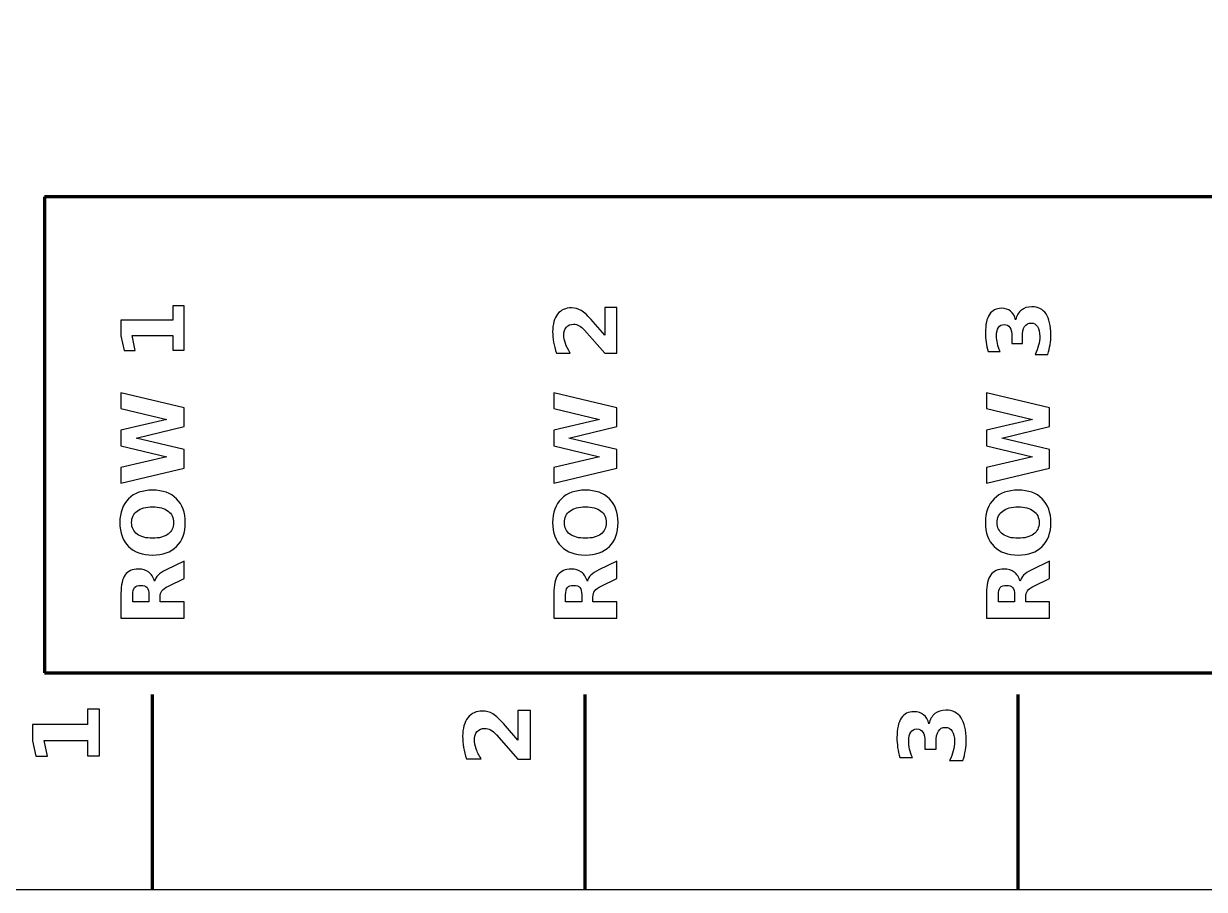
# Model space of a CAD drawing. Header units: centimetres. Extents: x -27.5 to 5.5, y -16.9 to -12.8.
# Drawn here: x -26.105 to -23.376, y -16.85 to -14.85 of the extents above; entities that cross this region are included whole.
import ezdxf

# ---------------------------------------------------------------- set-up
doc = ezdxf.new("R2010")
doc.units = ezdxf.units.CM
doc.header["$MEASUREMENT"] = 0
doc.layers.add('Layer 1', color=7, linetype='Continuous')

msp = doc.modelspace()

# ---------------------------------------------------------------- linework, layer by layer
at = {"layer": 'Layer 1', "color": 7}
msp.add_open_spline([(-27.5, -12.85), (-27.5, -12.85), (5.5, -12.85), (5.5, -12.85), (5.5, -12.85), (5.5, -12.85), (5.5, -16.85), (5.5, -16.85), (5.5, -16.85), (5.5, -16.85), (-27.5, -16.85), (-27.5, -16.85), (-27.5, -16.85), (-27.5, -16.85), (-27.5, -12.85), (-27.5, -12.85)], degree=3, knots=[0, 0, 0, 0, 0.25, 0.25, 0.25, 0.25, 0.5, 0.5, 0.5, 0.5, 0.75, 0.75, 0.75, 0.75, 1, 1, 1, 1], dxfattribs=at)
at = {"layer": 'Layer 1', "color": 250, "lineweight": 100}
msp.add_open_spline([(-26.05684, -16.35), (-26.05684, -16.35), (-26.05684, -15.25), (-26.05684, -15.25), (-26.05684, -15.25), (-26.05684, -15.25), (3.51816, -15.25), (3.51816, -15.25), (3.51816, -15.25), (3.51816, -15.25), (3.51816, -16.35), (3.51816, -16.35), (3.51816, -16.35), (3.51816, -16.35), (-26.05684, -16.35), (-26.05684, -16.35)], degree=3, knots=[0, 0, 0, 0, 0.25, 0.25, 0.25, 0.25, 0.5, 0.5, 0.5, 0.5, 0.75, 0.75, 0.75, 0.75, 1, 1, 1, 1], dxfattribs=at)
at = {"layer": 'Layer 1', "color": 250}
for points, knots in [([(-25.75991, -15.60398), (-25.75991, -15.60398), (-25.75991, -15.57078), (-25.75991, -15.57078), (-25.75991, -15.57078), (-25.75991, -15.57078), (-25.85414, -15.57078), (-25.85414, -15.57078), (-25.85414, -15.57078), (-25.85414, -15.57078), (-25.84711, -15.60484), (-25.84711, -15.60484), (-25.84711, -15.60484), (-25.84711, -15.60484), (-25.87271, -15.60484), (-25.87271, -15.60484), (-25.87271, -15.60484), (-25.87271, -15.60484), (-25.87974, -15.57098), (-25.87974, -15.57098), (-25.87974, -15.57098), (-25.87974, -15.57098), (-25.87974, -15.53524), (-25.87974, -15.53524), (-25.87974, -15.53524), (-25.87974, -15.53524), (-25.75991, -15.53524), (-25.75991, -15.53524), (-25.75991, -15.53524), (-25.75991, -15.53524), (-25.75991, -15.50204), (-25.75991, -15.50204), (-25.75991, -15.50204), (-25.75991, -15.50204), (-25.73394, -15.50204), (-25.73394, -15.50204), (-25.73394, -15.50204), (-25.73394, -15.50204), (-25.73394, -15.60398), (-25.73394, -15.60398), (-25.73394, -15.60398), (-25.73394, -15.60398), (-25.75991, -15.60398), (-25.75991, -15.60398)], [0, 0, 0, 0, 0.0909091, 0.0909091, 0.0909091, 0.0909091, 0.1818182, 0.1818182, 0.1818182, 0.1818182, 0.2727273, 0.2727273, 0.2727273, 0.2727273, 0.3636364, 0.3636364, 0.3636364, 0.3636364, 0.4545455, 0.4545455, 0.4545455, 0.4545455, 0.5454545, 0.5454545, 0.5454545, 0.5454545, 0.6363636, 0.6363636, 0.6363636, 0.6363636, 0.7272727, 0.7272727, 0.7272727, 0.7272727, 0.8181818, 0.8181818, 0.8181818, 0.8181818, 0.9090909, 0.9090909, 0.9090909, 0.9090909, 1, 1, 1, 1]), ([(-24.76157, -15.56978), (-24.76157, -15.56978), (-24.76157, -15.50561), (-24.76157, -15.50561), (-24.76157, -15.50561), (-24.76157, -15.50561), (-24.73394, -15.50561), (-24.73394, -15.50561), (-24.73394, -15.50561), (-24.73394, -15.50561), (-24.73394, -15.61158), (-24.73394, -15.61158), (-24.73394, -15.61158), (-24.73394, -15.61158), (-24.76157, -15.61158), (-24.76157, -15.61158), (-24.76157, -15.61158), (-24.76157, -15.61158), (-24.80854, -15.55834), (-24.80854, -15.55834), (-24.80854, -15.55834), (-24.81284, -15.55358), (-24.81704, -15.55008), (-24.82114, -15.54781), (-24.82114, -15.54781), (-24.82524, -15.54551), (-24.82951, -15.54438), (-24.83394, -15.54438), (-24.83394, -15.54438), (-24.84077, -15.54438), (-24.84627, -15.54668), (-24.85044, -15.55128), (-24.85044, -15.55128), (-24.85461, -15.55584), (-24.85667, -15.56194), (-24.85667, -15.56958), (-24.85667, -15.56958), (-24.85667, -15.57544), (-24.85541, -15.58184), (-24.85291, -15.58881), (-24.85291, -15.58881), (-24.85041, -15.59578), (-24.84667, -15.60324), (-24.84174, -15.61118), (-24.84174, -15.61118), (-24.84174, -15.61118), (-24.87377, -15.61118), (-24.87377, -15.61118), (-24.87377, -15.61118), (-24.87657, -15.60271), (-24.87871, -15.59434), (-24.88017, -15.58608), (-24.88017, -15.58608), (-24.88164, -15.57781), (-24.88237, -15.56971), (-24.88237, -15.56174), (-24.88237, -15.56174), (-24.88237, -15.54431), (-24.87854, -15.53074), (-24.87084, -15.52108), (-24.87084, -15.52108), (-24.86317, -15.51141), (-24.85247, -15.50658), (-24.83871, -15.50658), (-24.83871, -15.50658), (-24.83077, -15.50658), (-24.82337, -15.50864), (-24.81651, -15.51274), (-24.81651, -15.51274), (-24.80964, -15.51684), (-24.80044, -15.52548), (-24.78891, -15.53861), (-24.78891, -15.53861), (-24.78891, -15.53861), (-24.76157, -15.56978), (-24.76157, -15.56978)], [0, 0, 0, 0, 0.0526316, 0.0526316, 0.0526316, 0.0526316, 0.1052632, 0.1052632, 0.1052632, 0.1052632, 0.1578947, 0.1578947, 0.1578947, 0.1578947, 0.2105263, 0.2105263, 0.2105263, 0.2105263, 0.2631579, 0.2631579, 0.2631579, 0.2631579, 0.3157895, 0.3157895, 0.3157895, 0.3157895, 0.3684211, 0.3684211, 0.3684211, 0.3684211, 0.4210526, 0.4210526, 0.4210526, 0.4210526, 0.4736842, 0.4736842, 0.4736842, 0.4736842, 0.5263158, 0.5263158, 0.5263158, 0.5263158, 0.5789474, 0.5789474, 0.5789474, 0.5789474, 0.6315789, 0.6315789, 0.6315789, 0.6315789, 0.6842105, 0.6842105, 0.6842105, 0.6842105, 0.7368421, 0.7368421, 0.7368421, 0.7368421, 0.7894737, 0.7894737, 0.7894737, 0.7894737, 0.8421053, 0.8421053, 0.8421053, 0.8421053, 0.8947368, 0.8947368, 0.8947368, 0.8947368, 0.9473684, 0.9473684, 0.9473684, 0.9473684, 1, 1, 1, 1]), ([(-23.81257, -15.53424), (-23.81004, -15.52444), (-23.80561, -15.51694), (-23.79934, -15.51184), (-23.79934, -15.51184), (-23.79304, -15.50674), (-23.78507, -15.50418), (-23.77537, -15.50418), (-23.77537, -15.50418), (-23.76091, -15.50418), (-23.74991, -15.50971), (-23.74237, -15.52078), (-23.74237, -15.52078), (-23.73487, -15.53184), (-23.73111, -15.54798), (-23.73111, -15.56921), (-23.73111, -15.56921), (-23.73111, -15.57671), (-23.73171, -15.58421), (-23.73291, -15.59174), (-23.73291, -15.59174), (-23.73411, -15.59924), (-23.73594, -15.60668), (-23.73834, -15.61404), (-23.73834, -15.61404), (-23.73834, -15.61404), (-23.76734, -15.61404), (-23.76734, -15.61404), (-23.76734, -15.61404), (-23.76384, -15.60701), (-23.76117, -15.60004), (-23.75937, -15.59311), (-23.75937, -15.59311), (-23.75761, -15.58618), (-23.75671, -15.57934), (-23.75671, -15.57264), (-23.75671, -15.57264), (-23.75671, -15.56268), (-23.75844, -15.55504), (-23.76187, -15.54974), (-23.76187, -15.54974), (-23.76534, -15.54444), (-23.77027, -15.54178), (-23.77674, -15.54178), (-23.77674, -15.54178), (-23.78337, -15.54178), (-23.78841, -15.54451), (-23.79181, -15.54994), (-23.79181, -15.54994), (-23.79524, -15.55538), (-23.79694, -15.56341), (-23.79694, -15.57401), (-23.79694, -15.57401), (-23.79694, -15.57401), (-23.79694, -15.58904), (-23.79694, -15.58904), (-23.79694, -15.58904), (-23.79694, -15.58904), (-23.82117, -15.58904), (-23.82117, -15.58904), (-23.82117, -15.58904), (-23.82117, -15.58904), (-23.82117, -15.57324), (-23.82117, -15.57324), (-23.82117, -15.57324), (-23.82117, -15.56378), (-23.82264, -15.55678), (-23.82561, -15.55214), (-23.82561, -15.55214), (-23.82857, -15.54751), (-23.83307, -15.54521), (-23.83911, -15.54521), (-23.83911, -15.54521), (-23.84471, -15.54521), (-23.84904, -15.54744), (-23.85207, -15.55194), (-23.85207, -15.55194), (-23.85514, -15.55644), (-23.85667, -15.56278), (-23.85667, -15.57098), (-23.85667, -15.57098), (-23.85667, -15.57704), (-23.85601, -15.58314), (-23.85464, -15.58934), (-23.85464, -15.58934), (-23.85327, -15.59551), (-23.85124, -15.60164), (-23.84857, -15.60778), (-23.84857, -15.60778), (-23.84857, -15.60778), (-23.87611, -15.60778), (-23.87611, -15.60778), (-23.87611, -15.60778), (-23.87821, -15.60034), (-23.87977, -15.59301), (-23.88081, -15.58571), (-23.88081, -15.58571), (-23.88184, -15.57841), (-23.88237, -15.57128), (-23.88237, -15.56424), (-23.88237, -15.56424), (-23.88237, -15.54531), (-23.87927, -15.53111), (-23.87304, -15.52171), (-23.87304, -15.52171), (-23.86684, -15.51231), (-23.85747, -15.50761), (-23.84497, -15.50761), (-23.84497, -15.50761), (-23.83647, -15.50761), (-23.82947, -15.50984), (-23.82404, -15.51434), (-23.82404, -15.51434), (-23.81861, -15.51884), (-23.81477, -15.52548), (-23.81257, -15.53424)], [0, 0, 0, 0, 0.0344828, 0.0344828, 0.0344828, 0.0344828, 0.0689655, 0.0689655, 0.0689655, 0.0689655, 0.1034483, 0.1034483, 0.1034483, 0.1034483, 0.137931, 0.137931, 0.137931, 0.137931, 0.1724138, 0.1724138, 0.1724138, 0.1724138, 0.2068966, 0.2068966, 0.2068966, 0.2068966, 0.2413793, 0.2413793, 0.2413793, 0.2413793, 0.2758621, 0.2758621, 0.2758621, 0.2758621, 0.3103448, 0.3103448, 0.3103448, 0.3103448, 0.3448276, 0.3448276, 0.3448276, 0.3448276, 0.3793103, 0.3793103, 0.3793103, 0.3793103, 0.4137931, 0.4137931, 0.4137931, 0.4137931, 0.4482759, 0.4482759, 0.4482759, 0.4482759, 0.4827586, 0.4827586, 0.4827586, 0.4827586, 0.5172414, 0.5172414, 0.5172414, 0.5172414, 0.5517241, 0.5517241, 0.5517241, 0.5517241, 0.5862069, 0.5862069, 0.5862069, 0.5862069, 0.6206897, 0.6206897, 0.6206897, 0.6206897, 0.6551724, 0.6551724, 0.6551724, 0.6551724, 0.6896552, 0.6896552, 0.6896552, 0.6896552, 0.7241379, 0.7241379, 0.7241379, 0.7241379, 0.7586207, 0.7586207, 0.7586207, 0.7586207, 0.7931034, 0.7931034, 0.7931034, 0.7931034, 0.8275862, 0.8275862, 0.8275862, 0.8275862, 0.862069, 0.862069, 0.862069, 0.862069, 0.8965517, 0.8965517, 0.8965517, 0.8965517, 0.9310345, 0.9310345, 0.9310345, 0.9310345, 0.9655172, 0.9655172, 0.9655172, 0.9655172, 1, 1, 1, 1]), ([(-25.87974, -15.91167), (-25.87974, -15.91167), (-25.87974, -15.87564), (-25.87974, -15.87564), (-25.87974, -15.87564), (-25.87974, -15.87564), (-25.77377, -15.85044), (-25.77377, -15.85044), (-25.77377, -15.85044), (-25.77377, -15.85044), (-25.87974, -15.82544), (-25.87974, -15.82544), (-25.87974, -15.82544), (-25.87974, -15.82544), (-25.87974, -15.78921), (-25.87974, -15.78921), (-25.87974, -15.78921), (-25.87974, -15.78921), (-25.77377, -15.76421), (-25.77377, -15.76421), (-25.77377, -15.76421), (-25.77377, -15.76421), (-25.87974, -15.73901), (-25.87974, -15.73901), (-25.87974, -15.73901), (-25.87974, -15.73901), (-25.87974, -15.70327), (-25.87974, -15.70327), (-25.87974, -15.70327), (-25.87974, -15.70327), (-25.73394, -15.73764), (-25.73394, -15.73764), (-25.73394, -15.73764), (-25.73394, -15.73764), (-25.73394, -15.78101), (-25.73394, -15.78101), (-25.73394, -15.78101), (-25.73394, -15.78101), (-25.84477, -15.80747), (-25.84477, -15.80747), (-25.84477, -15.80747), (-25.84477, -15.80747), (-25.73394, -15.83364), (-25.73394, -15.83364), (-25.73394, -15.83364), (-25.73394, -15.83364), (-25.73394, -15.87701), (-25.73394, -15.87701), (-25.73394, -15.87701), (-25.73394, -15.87701), (-25.87974, -15.91167), (-25.87974, -15.91167)], [0, 0, 0, 0, 0.0769231, 0.0769231, 0.0769231, 0.0769231, 0.1538462, 0.1538462, 0.1538462, 0.1538462, 0.2307692, 0.2307692, 0.2307692, 0.2307692, 0.3076923, 0.3076923, 0.3076923, 0.3076923, 0.3846154, 0.3846154, 0.3846154, 0.3846154, 0.4615385, 0.4615385, 0.4615385, 0.4615385, 0.5384615, 0.5384615, 0.5384615, 0.5384615, 0.6153846, 0.6153846, 0.6153846, 0.6153846, 0.6923077, 0.6923077, 0.6923077, 0.6923077, 0.7692308, 0.7692308, 0.7692308, 0.7692308, 0.8461538, 0.8461538, 0.8461538, 0.8461538, 0.9230769, 0.9230769, 0.9230769, 0.9230769, 1, 1, 1, 1]), ([(-24.87974, -15.91167), (-24.87974, -15.91167), (-24.87974, -15.87564), (-24.87974, -15.87564), (-24.87974, -15.87564), (-24.87974, -15.87564), (-24.77377, -15.85044), (-24.77377, -15.85044), (-24.77377, -15.85044), (-24.77377, -15.85044), (-24.87974, -15.82544), (-24.87974, -15.82544), (-24.87974, -15.82544), (-24.87974, -15.82544), (-24.87974, -15.78921), (-24.87974, -15.78921), (-24.87974, -15.78921), (-24.87974, -15.78921), (-24.77377, -15.76421), (-24.77377, -15.76421), (-24.77377, -15.76421), (-24.77377, -15.76421), (-24.87974, -15.73901), (-24.87974, -15.73901), (-24.87974, -15.73901), (-24.87974, -15.73901), (-24.87974, -15.70327), (-24.87974, -15.70327), (-24.87974, -15.70327), (-24.87974, -15.70327), (-24.73394, -15.73764), (-24.73394, -15.73764), (-24.73394, -15.73764), (-24.73394, -15.73764), (-24.73394, -15.78101), (-24.73394, -15.78101), (-24.73394, -15.78101), (-24.73394, -15.78101), (-24.84477, -15.80747), (-24.84477, -15.80747), (-24.84477, -15.80747), (-24.84477, -15.80747), (-24.73394, -15.83364), (-24.73394, -15.83364), (-24.73394, -15.83364), (-24.73394, -15.83364), (-24.73394, -15.87701), (-24.73394, -15.87701), (-24.73394, -15.87701), (-24.73394, -15.87701), (-24.87974, -15.91167), (-24.87974, -15.91167)], [0, 0, 0, 0, 0.0769231, 0.0769231, 0.0769231, 0.0769231, 0.1538462, 0.1538462, 0.1538462, 0.1538462, 0.2307692, 0.2307692, 0.2307692, 0.2307692, 0.3076923, 0.3076923, 0.3076923, 0.3076923, 0.3846154, 0.3846154, 0.3846154, 0.3846154, 0.4615385, 0.4615385, 0.4615385, 0.4615385, 0.5384615, 0.5384615, 0.5384615, 0.5384615, 0.6153846, 0.6153846, 0.6153846, 0.6153846, 0.6923077, 0.6923077, 0.6923077, 0.6923077, 0.7692308, 0.7692308, 0.7692308, 0.7692308, 0.8461538, 0.8461538, 0.8461538, 0.8461538, 0.9230769, 0.9230769, 0.9230769, 0.9230769, 1, 1, 1, 1]), ([(-23.87974, -15.91167), (-23.87974, -15.91167), (-23.87974, -15.87564), (-23.87974, -15.87564), (-23.87974, -15.87564), (-23.87974, -15.87564), (-23.77377, -15.85044), (-23.77377, -15.85044), (-23.77377, -15.85044), (-23.77377, -15.85044), (-23.87974, -15.82544), (-23.87974, -15.82544), (-23.87974, -15.82544), (-23.87974, -15.82544), (-23.87974, -15.78921), (-23.87974, -15.78921), (-23.87974, -15.78921), (-23.87974, -15.78921), (-23.77377, -15.76421), (-23.77377, -15.76421), (-23.77377, -15.76421), (-23.77377, -15.76421), (-23.87974, -15.73901), (-23.87974, -15.73901), (-23.87974, -15.73901), (-23.87974, -15.73901), (-23.87974, -15.70327), (-23.87974, -15.70327), (-23.87974, -15.70327), (-23.87974, -15.70327), (-23.73394, -15.73764), (-23.73394, -15.73764), (-23.73394, -15.73764), (-23.73394, -15.73764), (-23.73394, -15.78101), (-23.73394, -15.78101), (-23.73394, -15.78101), (-23.73394, -15.78101), (-23.84477, -15.80747), (-23.84477, -15.80747), (-23.84477, -15.80747), (-23.84477, -15.80747), (-23.73394, -15.83364), (-23.73394, -15.83364), (-23.73394, -15.83364), (-23.73394, -15.83364), (-23.73394, -15.87701), (-23.73394, -15.87701), (-23.73394, -15.87701), (-23.73394, -15.87701), (-23.87974, -15.91167), (-23.87974, -15.91167)], [0, 0, 0, 0, 0.0769231, 0.0769231, 0.0769231, 0.0769231, 0.1538462, 0.1538462, 0.1538462, 0.1538462, 0.2307692, 0.2307692, 0.2307692, 0.2307692, 0.3076923, 0.3076923, 0.3076923, 0.3076923, 0.3846154, 0.3846154, 0.3846154, 0.3846154, 0.4615385, 0.4615385, 0.4615385, 0.4615385, 0.5384615, 0.5384615, 0.5384615, 0.5384615, 0.6153846, 0.6153846, 0.6153846, 0.6153846, 0.6923077, 0.6923077, 0.6923077, 0.6923077, 0.7692308, 0.7692308, 0.7692308, 0.7692308, 0.8461538, 0.8461538, 0.8461538, 0.8461538, 0.9230769, 0.9230769, 0.9230769, 0.9230769, 1, 1, 1, 1]), ([(-25.88237, -16.0027), (-25.88237, -15.97927), (-25.87567, -15.9609), (-25.86224, -15.94764), (-25.86224, -15.94764), (-25.84884, -15.93434), (-25.83031, -15.9277), (-25.80671, -15.9277), (-25.80671, -15.9277), (-25.78314, -15.9277), (-25.76464, -15.93434), (-25.75124, -15.94764), (-25.75124, -15.94764), (-25.73781, -15.9609), (-25.73111, -15.97927), (-25.73111, -16.0027), (-25.73111, -16.0027), (-25.73111, -16.02607), (-25.73781, -16.0444), (-25.75124, -16.05774), (-25.75124, -16.05774), (-25.76464, -16.07104), (-25.78314, -16.0777), (-25.80671, -16.0777), (-25.80671, -16.0777), (-25.83031, -16.0777), (-25.84884, -16.07104), (-25.86224, -16.05774), (-25.86224, -16.05774), (-25.87567, -16.0444), (-25.88237, -16.02607), (-25.88237, -16.0027)], [0, 0, 0, 0, 0.125, 0.125, 0.125, 0.125, 0.25, 0.25, 0.25, 0.25, 0.375, 0.375, 0.375, 0.375, 0.5, 0.5, 0.5, 0.5, 0.625, 0.625, 0.625, 0.625, 0.75, 0.75, 0.75, 0.75, 0.875, 0.875, 0.875, 0.875, 1, 1, 1, 1]), ([(-24.88237, -16.0027), (-24.88237, -15.97927), (-24.87567, -15.9609), (-24.86224, -15.94764), (-24.86224, -15.94764), (-24.84884, -15.93434), (-24.83031, -15.9277), (-24.80671, -15.9277), (-24.80671, -15.9277), (-24.78314, -15.9277), (-24.76464, -15.93434), (-24.75124, -15.94764), (-24.75124, -15.94764), (-24.73781, -15.9609), (-24.73111, -15.97927), (-24.73111, -16.0027), (-24.73111, -16.0027), (-24.73111, -16.02607), (-24.73781, -16.0444), (-24.75124, -16.05774), (-24.75124, -16.05774), (-24.76464, -16.07104), (-24.78314, -16.0777), (-24.80671, -16.0777), (-24.80671, -16.0777), (-24.83031, -16.0777), (-24.84884, -16.07104), (-24.86224, -16.05774), (-24.86224, -16.05774), (-24.87567, -16.0444), (-24.88237, -16.02607), (-24.88237, -16.0027)], [0, 0, 0, 0, 0.125, 0.125, 0.125, 0.125, 0.25, 0.25, 0.25, 0.25, 0.375, 0.375, 0.375, 0.375, 0.5, 0.5, 0.5, 0.5, 0.625, 0.625, 0.625, 0.625, 0.75, 0.75, 0.75, 0.75, 0.875, 0.875, 0.875, 0.875, 1, 1, 1, 1]), ([(-23.88237, -16.0027), (-23.88237, -15.97927), (-23.87567, -15.9609), (-23.86224, -15.94764), (-23.86224, -15.94764), (-23.84884, -15.93434), (-23.83031, -15.9277), (-23.80671, -15.9277), (-23.80671, -15.9277), (-23.78314, -15.9277), (-23.76464, -15.93434), (-23.75124, -15.94764), (-23.75124, -15.94764), (-23.73781, -15.9609), (-23.73111, -15.97927), (-23.73111, -16.0027), (-23.73111, -16.0027), (-23.73111, -16.02607), (-23.73781, -16.0444), (-23.75124, -16.05774), (-23.75124, -16.05774), (-23.76464, -16.07104), (-23.78314, -16.0777), (-23.80671, -16.0777), (-23.80671, -16.0777), (-23.83031, -16.0777), (-23.84884, -16.07104), (-23.86224, -16.05774), (-23.86224, -16.05774), (-23.87567, -16.0444), (-23.88237, -16.02607), (-23.88237, -16.0027)], [0, 0, 0, 0, 0.125, 0.125, 0.125, 0.125, 0.25, 0.25, 0.25, 0.25, 0.375, 0.375, 0.375, 0.375, 0.5, 0.5, 0.5, 0.5, 0.625, 0.625, 0.625, 0.625, 0.75, 0.75, 0.75, 0.75, 0.875, 0.875, 0.875, 0.875, 1, 1, 1, 1]), ([(-25.85514, -16.0027), (-25.85514, -16.01417), (-25.85091, -16.02304), (-25.84244, -16.02937), (-25.84244, -16.02937), (-25.83397, -16.03567), (-25.82207, -16.03884), (-25.80671, -16.03884), (-25.80671, -16.03884), (-25.79137, -16.03884), (-25.77951, -16.03567), (-25.77104, -16.02937), (-25.77104, -16.02937), (-25.76257, -16.02304), (-25.75834, -16.01417), (-25.75834, -16.0027), (-25.75834, -16.0027), (-25.75834, -15.99117), (-25.76257, -15.98227), (-25.77104, -15.97594), (-25.77104, -15.97594), (-25.77951, -15.96964), (-25.79137, -15.96647), (-25.80671, -15.96647), (-25.80671, -15.96647), (-25.82207, -15.96647), (-25.83397, -15.96964), (-25.84244, -15.97594), (-25.84244, -15.97594), (-25.85091, -15.98227), (-25.85514, -15.99117), (-25.85514, -16.0027)], [0, 0, 0, 0, 0.125, 0.125, 0.125, 0.125, 0.25, 0.25, 0.25, 0.25, 0.375, 0.375, 0.375, 0.375, 0.5, 0.5, 0.5, 0.5, 0.625, 0.625, 0.625, 0.625, 0.75, 0.75, 0.75, 0.75, 0.875, 0.875, 0.875, 0.875, 1, 1, 1, 1]), ([(-24.85514, -16.0027), (-24.85514, -16.01417), (-24.85091, -16.02304), (-24.84244, -16.02937), (-24.84244, -16.02937), (-24.83397, -16.03567), (-24.82207, -16.03884), (-24.80671, -16.03884), (-24.80671, -16.03884), (-24.79137, -16.03884), (-24.77951, -16.03567), (-24.77104, -16.02937), (-24.77104, -16.02937), (-24.76257, -16.02304), (-24.75834, -16.01417), (-24.75834, -16.0027), (-24.75834, -16.0027), (-24.75834, -15.99117), (-24.76257, -15.98227), (-24.77104, -15.97594), (-24.77104, -15.97594), (-24.77951, -15.96964), (-24.79137, -15.96647), (-24.80671, -15.96647), (-24.80671, -15.96647), (-24.82207, -15.96647), (-24.83397, -15.96964), (-24.84244, -15.97594), (-24.84244, -15.97594), (-24.85091, -15.98227), (-24.85514, -15.99117), (-24.85514, -16.0027)], [0, 0, 0, 0, 0.125, 0.125, 0.125, 0.125, 0.25, 0.25, 0.25, 0.25, 0.375, 0.375, 0.375, 0.375, 0.5, 0.5, 0.5, 0.5, 0.625, 0.625, 0.625, 0.625, 0.75, 0.75, 0.75, 0.75, 0.875, 0.875, 0.875, 0.875, 1, 1, 1, 1]), ([(-23.85514, -16.0027), (-23.85514, -16.01417), (-23.85091, -16.02304), (-23.84244, -16.02937), (-23.84244, -16.02937), (-23.83397, -16.03567), (-23.82207, -16.03884), (-23.80671, -16.03884), (-23.80671, -16.03884), (-23.79137, -16.03884), (-23.77951, -16.03567), (-23.77104, -16.02937), (-23.77104, -16.02937), (-23.76257, -16.02304), (-23.75834, -16.01417), (-23.75834, -16.0027), (-23.75834, -16.0027), (-23.75834, -15.99117), (-23.76257, -15.98227), (-23.77104, -15.97594), (-23.77104, -15.97594), (-23.77951, -15.96964), (-23.79137, -15.96647), (-23.80671, -15.96647), (-23.80671, -15.96647), (-23.82207, -15.96647), (-23.83397, -15.96964), (-23.84244, -15.97594), (-23.84244, -15.97594), (-23.85091, -15.98227), (-23.85514, -15.99117), (-23.85514, -16.0027)], [0, 0, 0, 0, 0.125, 0.125, 0.125, 0.125, 0.25, 0.25, 0.25, 0.25, 0.375, 0.375, 0.375, 0.375, 0.5, 0.5, 0.5, 0.5, 0.625, 0.625, 0.625, 0.625, 0.75, 0.75, 0.75, 0.75, 0.875, 0.875, 0.875, 0.875, 1, 1, 1, 1]), ([(-25.78911, -16.1857), (-25.78911, -16.1857), (-25.73394, -16.1857), (-25.73394, -16.1857), (-25.73394, -16.1857), (-25.73394, -16.1857), (-25.73394, -16.2233), (-25.73394, -16.2233), (-25.73394, -16.2233), (-25.73394, -16.2233), (-25.87974, -16.2233), (-25.87974, -16.2233), (-25.87974, -16.2233), (-25.87974, -16.2233), (-25.87974, -16.16587), (-25.87974, -16.16587), (-25.87974, -16.16587), (-25.87974, -16.14667), (-25.87651, -16.13257), (-25.87007, -16.12364), (-25.87007, -16.12364), (-25.86364, -16.11467), (-25.85344, -16.1102), (-25.83951, -16.1102), (-25.83951, -16.1102), (-25.82987, -16.1102), (-25.82194, -16.11254), (-25.81577, -16.11717), (-25.81577, -16.11717), (-25.80957, -16.12184), (-25.80501, -16.12887), (-25.80207, -16.13824), (-25.80207, -16.13824), (-25.80091, -16.1331), (-25.79827, -16.12847), (-25.79414, -16.1244), (-25.79414, -16.1244), (-25.79001, -16.12034), (-25.78374, -16.11624), (-25.77534, -16.11207), (-25.77534, -16.11207), (-25.77534, -16.11207), (-25.73394, -16.09164), (-25.73394, -16.09164), (-25.73394, -16.09164), (-25.73394, -16.09164), (-25.73394, -16.1317), (-25.73394, -16.1317), (-25.73394, -16.1317), (-25.73394, -16.1317), (-25.77017, -16.14947), (-25.77017, -16.14947), (-25.77017, -16.14947), (-25.77744, -16.15304), (-25.78244, -16.15667), (-25.78511, -16.16037), (-25.78511, -16.16037), (-25.78777, -16.16404), (-25.78911, -16.16894), (-25.78911, -16.17507), (-25.78911, -16.17507), (-25.78911, -16.17507), (-25.78911, -16.1857), (-25.78911, -16.1857)], [0, 0, 0, 0, 0.0625, 0.0625, 0.0625, 0.0625, 0.125, 0.125, 0.125, 0.125, 0.1875, 0.1875, 0.1875, 0.1875, 0.25, 0.25, 0.25, 0.25, 0.3125, 0.3125, 0.3125, 0.3125, 0.375, 0.375, 0.375, 0.375, 0.4375, 0.4375, 0.4375, 0.4375, 0.5, 0.5, 0.5, 0.5, 0.5625, 0.5625, 0.5625, 0.5625, 0.625, 0.625, 0.625, 0.625, 0.6875, 0.6875, 0.6875, 0.6875, 0.75, 0.75, 0.75, 0.75, 0.8125, 0.8125, 0.8125, 0.8125, 0.875, 0.875, 0.875, 0.875, 0.9375, 0.9375, 0.9375, 0.9375, 1, 1, 1, 1]), ([(-24.78911, -16.1857), (-24.78911, -16.1857), (-24.73394, -16.1857), (-24.73394, -16.1857), (-24.73394, -16.1857), (-24.73394, -16.1857), (-24.73394, -16.2233), (-24.73394, -16.2233), (-24.73394, -16.2233), (-24.73394, -16.2233), (-24.87974, -16.2233), (-24.87974, -16.2233), (-24.87974, -16.2233), (-24.87974, -16.2233), (-24.87974, -16.16587), (-24.87974, -16.16587), (-24.87974, -16.16587), (-24.87974, -16.14667), (-24.87651, -16.13257), (-24.87007, -16.12364), (-24.87007, -16.12364), (-24.86364, -16.11467), (-24.85344, -16.1102), (-24.83951, -16.1102), (-24.83951, -16.1102), (-24.82987, -16.1102), (-24.82194, -16.11254), (-24.81577, -16.11717), (-24.81577, -16.11717), (-24.80957, -16.12184), (-24.80501, -16.12887), (-24.80207, -16.13824), (-24.80207, -16.13824), (-24.80091, -16.1331), (-24.79827, -16.12847), (-24.79414, -16.1244), (-24.79414, -16.1244), (-24.79001, -16.12034), (-24.78374, -16.11624), (-24.77534, -16.11207), (-24.77534, -16.11207), (-24.77534, -16.11207), (-24.73394, -16.09164), (-24.73394, -16.09164), (-24.73394, -16.09164), (-24.73394, -16.09164), (-24.73394, -16.1317), (-24.73394, -16.1317), (-24.73394, -16.1317), (-24.73394, -16.1317), (-24.77017, -16.14947), (-24.77017, -16.14947), (-24.77017, -16.14947), (-24.77744, -16.15304), (-24.78244, -16.15667), (-24.78511, -16.16037), (-24.78511, -16.16037), (-24.78777, -16.16404), (-24.78911, -16.16894), (-24.78911, -16.17507), (-24.78911, -16.17507), (-24.78911, -16.17507), (-24.78911, -16.1857), (-24.78911, -16.1857)], [0, 0, 0, 0, 0.0625, 0.0625, 0.0625, 0.0625, 0.125, 0.125, 0.125, 0.125, 0.1875, 0.1875, 0.1875, 0.1875, 0.25, 0.25, 0.25, 0.25, 0.3125, 0.3125, 0.3125, 0.3125, 0.375, 0.375, 0.375, 0.375, 0.4375, 0.4375, 0.4375, 0.4375, 0.5, 0.5, 0.5, 0.5, 0.5625, 0.5625, 0.5625, 0.5625, 0.625, 0.625, 0.625, 0.625, 0.6875, 0.6875, 0.6875, 0.6875, 0.75, 0.75, 0.75, 0.75, 0.8125, 0.8125, 0.8125, 0.8125, 0.875, 0.875, 0.875, 0.875, 0.9375, 0.9375, 0.9375, 0.9375, 1, 1, 1, 1]), ([(-23.78911, -16.1857), (-23.78911, -16.1857), (-23.73394, -16.1857), (-23.73394, -16.1857), (-23.73394, -16.1857), (-23.73394, -16.1857), (-23.73394, -16.2233), (-23.73394, -16.2233), (-23.73394, -16.2233), (-23.73394, -16.2233), (-23.87974, -16.2233), (-23.87974, -16.2233), (-23.87974, -16.2233), (-23.87974, -16.2233), (-23.87974, -16.16587), (-23.87974, -16.16587), (-23.87974, -16.16587), (-23.87974, -16.14667), (-23.87651, -16.13257), (-23.87007, -16.12364), (-23.87007, -16.12364), (-23.86364, -16.11467), (-23.85344, -16.1102), (-23.83951, -16.1102), (-23.83951, -16.1102), (-23.82987, -16.1102), (-23.82194, -16.11254), (-23.81577, -16.11717), (-23.81577, -16.11717), (-23.80957, -16.12184), (-23.80501, -16.12887), (-23.80207, -16.13824), (-23.80207, -16.13824), (-23.80091, -16.1331), (-23.79827, -16.12847), (-23.79414, -16.1244), (-23.79414, -16.1244), (-23.79001, -16.12034), (-23.78374, -16.11624), (-23.77534, -16.11207), (-23.77534, -16.11207), (-23.77534, -16.11207), (-23.73394, -16.09164), (-23.73394, -16.09164), (-23.73394, -16.09164), (-23.73394, -16.09164), (-23.73394, -16.1317), (-23.73394, -16.1317), (-23.73394, -16.1317), (-23.73394, -16.1317), (-23.77017, -16.14947), (-23.77017, -16.14947), (-23.77017, -16.14947), (-23.77744, -16.15304), (-23.78244, -16.15667), (-23.78511, -16.16037), (-23.78511, -16.16037), (-23.78777, -16.16404), (-23.78911, -16.16894), (-23.78911, -16.17507), (-23.78911, -16.17507), (-23.78911, -16.17507), (-23.78911, -16.1857), (-23.78911, -16.1857)], [0, 0, 0, 0, 0.0625, 0.0625, 0.0625, 0.0625, 0.125, 0.125, 0.125, 0.125, 0.1875, 0.1875, 0.1875, 0.1875, 0.25, 0.25, 0.25, 0.25, 0.3125, 0.3125, 0.3125, 0.3125, 0.375, 0.375, 0.375, 0.375, 0.4375, 0.4375, 0.4375, 0.4375, 0.5, 0.5, 0.5, 0.5, 0.5625, 0.5625, 0.5625, 0.5625, 0.625, 0.625, 0.625, 0.625, 0.6875, 0.6875, 0.6875, 0.6875, 0.75, 0.75, 0.75, 0.75, 0.8125, 0.8125, 0.8125, 0.8125, 0.875, 0.875, 0.875, 0.875, 0.9375, 0.9375, 0.9375, 0.9375, 1, 1, 1, 1]), ([(-25.81507, -16.16987), (-25.81507, -16.162), (-25.81654, -16.15634), (-25.81947, -16.15294), (-25.81947, -16.15294), (-25.82241, -16.1495), (-25.82724, -16.1478), (-25.83394, -16.1478), (-25.83394, -16.1478), (-25.84057, -16.1478), (-25.84534, -16.1495), (-25.84821, -16.15294), (-25.84821, -16.15294), (-25.85107, -16.15634), (-25.85251, -16.162), (-25.85251, -16.16987), (-25.85251, -16.16987), (-25.85251, -16.16987), (-25.85251, -16.1857), (-25.85251, -16.1857), (-25.85251, -16.1857), (-25.85251, -16.1857), (-25.81507, -16.1857), (-25.81507, -16.1857), (-25.81507, -16.1857), (-25.81507, -16.1857), (-25.81507, -16.16987), (-25.81507, -16.16987)], [0, 0, 0, 0, 0.1428571, 0.1428571, 0.1428571, 0.1428571, 0.2857143, 0.2857143, 0.2857143, 0.2857143, 0.4285714, 0.4285714, 0.4285714, 0.4285714, 0.5714286, 0.5714286, 0.5714286, 0.5714286, 0.7142857, 0.7142857, 0.7142857, 0.7142857, 0.8571429, 0.8571429, 0.8571429, 0.8571429, 1, 1, 1, 1]), ([(-24.81507, -16.16987), (-24.81507, -16.162), (-24.81654, -16.15634), (-24.81947, -16.15294), (-24.81947, -16.15294), (-24.82241, -16.1495), (-24.82724, -16.1478), (-24.83394, -16.1478), (-24.83394, -16.1478), (-24.84057, -16.1478), (-24.84534, -16.1495), (-24.84821, -16.15294), (-24.84821, -16.15294), (-24.85107, -16.15634), (-24.85251, -16.162), (-24.85251, -16.16987), (-24.85251, -16.16987), (-24.85251, -16.16987), (-24.85251, -16.1857), (-24.85251, -16.1857), (-24.85251, -16.1857), (-24.85251, -16.1857), (-24.81507, -16.1857), (-24.81507, -16.1857), (-24.81507, -16.1857), (-24.81507, -16.1857), (-24.81507, -16.16987), (-24.81507, -16.16987)], [0, 0, 0, 0, 0.1428571, 0.1428571, 0.1428571, 0.1428571, 0.2857143, 0.2857143, 0.2857143, 0.2857143, 0.4285714, 0.4285714, 0.4285714, 0.4285714, 0.5714286, 0.5714286, 0.5714286, 0.5714286, 0.7142857, 0.7142857, 0.7142857, 0.7142857, 0.8571429, 0.8571429, 0.8571429, 0.8571429, 1, 1, 1, 1]), ([(-23.81507, -16.16987), (-23.81507, -16.162), (-23.81654, -16.15634), (-23.81947, -16.15294), (-23.81947, -16.15294), (-23.82241, -16.1495), (-23.82724, -16.1478), (-23.83394, -16.1478), (-23.83394, -16.1478), (-23.84057, -16.1478), (-23.84534, -16.1495), (-23.84821, -16.15294), (-23.84821, -16.15294), (-23.85107, -16.15634), (-23.85251, -16.162), (-23.85251, -16.16987), (-23.85251, -16.16987), (-23.85251, -16.16987), (-23.85251, -16.1857), (-23.85251, -16.1857), (-23.85251, -16.1857), (-23.85251, -16.1857), (-23.81507, -16.1857), (-23.81507, -16.1857), (-23.81507, -16.1857), (-23.81507, -16.1857), (-23.81507, -16.16987), (-23.81507, -16.16987)], [0, 0, 0, 0, 0.1428571, 0.1428571, 0.1428571, 0.1428571, 0.2857143, 0.2857143, 0.2857143, 0.2857143, 0.4285714, 0.4285714, 0.4285714, 0.4285714, 0.5714286, 0.5714286, 0.5714286, 0.5714286, 0.7142857, 0.7142857, 0.7142857, 0.7142857, 0.8571429, 0.8571429, 0.8571429, 0.8571429, 1, 1, 1, 1]), ([(-25.95718, -16.54155), (-25.95718, -16.54155), (-25.95718, -16.50641), (-25.95718, -16.50641), (-25.95718, -16.50641), (-25.95718, -16.50641), (-26.05691, -16.50641), (-26.05691, -16.50641), (-26.05691, -16.50641), (-26.05691, -16.50641), (-26.04947, -16.54247), (-26.04947, -16.54247), (-26.04947, -16.54247), (-26.04947, -16.54247), (-26.07656, -16.54247), (-26.07656, -16.54247), (-26.07656, -16.54247), (-26.07656, -16.54247), (-26.08401, -16.50662), (-26.08401, -16.50662), (-26.08401, -16.50662), (-26.08401, -16.50662), (-26.08401, -16.46881), (-26.08401, -16.46881), (-26.08401, -16.46881), (-26.08401, -16.46881), (-25.95718, -16.46881), (-25.95718, -16.46881), (-25.95718, -16.46881), (-25.95718, -16.46881), (-25.95718, -16.43367), (-25.95718, -16.43367), (-25.95718, -16.43367), (-25.95718, -16.43367), (-25.9297, -16.43367), (-25.9297, -16.43367), (-25.9297, -16.43367), (-25.9297, -16.43367), (-25.9297, -16.54155), (-25.9297, -16.54155), (-25.9297, -16.54155), (-25.9297, -16.54155), (-25.95718, -16.54155), (-25.95718, -16.54155)], [0, 0, 0, 0, 0.0909091, 0.0909091, 0.0909091, 0.0909091, 0.1818182, 0.1818182, 0.1818182, 0.1818182, 0.2727273, 0.2727273, 0.2727273, 0.2727273, 0.3636364, 0.3636364, 0.3636364, 0.3636364, 0.4545455, 0.4545455, 0.4545455, 0.4545455, 0.5454545, 0.5454545, 0.5454545, 0.5454545, 0.6363636, 0.6363636, 0.6363636, 0.6363636, 0.7272727, 0.7272727, 0.7272727, 0.7272727, 0.8181818, 0.8181818, 0.8181818, 0.8181818, 0.9090909, 0.9090909, 0.9090909, 0.9090909, 1, 1, 1, 1]), ([(-24.96253, -16.50494), (-24.96253, -16.50494), (-24.96253, -16.43703), (-24.96253, -16.43703), (-24.96253, -16.43703), (-24.96253, -16.43703), (-24.93328, -16.43703), (-24.93328, -16.43703), (-24.93328, -16.43703), (-24.93328, -16.43703), (-24.93328, -16.54918), (-24.93328, -16.54918), (-24.93328, -16.54918), (-24.93328, -16.54918), (-24.96253, -16.54918), (-24.96253, -16.54918), (-24.96253, -16.54918), (-24.96253, -16.54918), (-25.01223, -16.49284), (-25.01223, -16.49284), (-25.01223, -16.49284), (-25.01678, -16.4878), (-25.02123, -16.48409), (-25.02557, -16.4817), (-25.02557, -16.4817), (-25.02991, -16.47926), (-25.03442, -16.47806), (-25.03911, -16.47806), (-25.03911, -16.47806), (-25.04635, -16.47806), (-25.05217, -16.4805), (-25.05658, -16.48536), (-25.05658, -16.48536), (-25.06099, -16.4902), (-25.06317, -16.49665), (-25.06317, -16.50473), (-25.06317, -16.50473), (-25.06317, -16.51094), (-25.06183, -16.51771), (-25.05919, -16.52509), (-25.05919, -16.52509), (-25.05654, -16.53246), (-25.05259, -16.54036), (-25.04737, -16.54876), (-25.04737, -16.54876), (-25.04737, -16.54876), (-25.08127, -16.54876), (-25.08127, -16.54876), (-25.08127, -16.54876), (-25.08424, -16.5398), (-25.08649, -16.53094), (-25.08805, -16.52219), (-25.08805, -16.52219), (-25.0896, -16.51345), (-25.09037, -16.50487), (-25.09037, -16.49644), (-25.09037, -16.49644), (-25.09037, -16.47799), (-25.08632, -16.46363), (-25.07817, -16.4534), (-25.07817, -16.4534), (-25.07005, -16.44317), (-25.05873, -16.43806), (-25.04416, -16.43806), (-25.04416, -16.43806), (-25.03576, -16.43806), (-25.02793, -16.44024), (-25.02066, -16.44458), (-25.02066, -16.44458), (-25.0134, -16.44892), (-25.00366, -16.45806), (-24.99145, -16.47196), (-24.99145, -16.47196), (-24.99145, -16.47196), (-24.96253, -16.50494), (-24.96253, -16.50494)], [0, 0, 0, 0, 0.0526316, 0.0526316, 0.0526316, 0.0526316, 0.1052632, 0.1052632, 0.1052632, 0.1052632, 0.1578947, 0.1578947, 0.1578947, 0.1578947, 0.2105263, 0.2105263, 0.2105263, 0.2105263, 0.2631579, 0.2631579, 0.2631579, 0.2631579, 0.3157895, 0.3157895, 0.3157895, 0.3157895, 0.3684211, 0.3684211, 0.3684211, 0.3684211, 0.4210526, 0.4210526, 0.4210526, 0.4210526, 0.4736842, 0.4736842, 0.4736842, 0.4736842, 0.5263158, 0.5263158, 0.5263158, 0.5263158, 0.5789474, 0.5789474, 0.5789474, 0.5789474, 0.6315789, 0.6315789, 0.6315789, 0.6315789, 0.6842105, 0.6842105, 0.6842105, 0.6842105, 0.7368421, 0.7368421, 0.7368421, 0.7368421, 0.7894737, 0.7894737, 0.7894737, 0.7894737, 0.8421053, 0.8421053, 0.8421053, 0.8421053, 0.8947368, 0.8947368, 0.8947368, 0.8947368, 0.9473684, 0.9473684, 0.9473684, 0.9473684, 1, 1, 1, 1]), ([(-24.01292, -16.46775), (-24.01024, -16.45738), (-24.00555, -16.44944), (-23.99892, -16.44404), (-23.99892, -16.44404), (-23.99225, -16.43864), (-23.98382, -16.43593), (-23.97355, -16.43593), (-23.97355, -16.43593), (-23.95824, -16.43593), (-23.9466, -16.44178), (-23.93863, -16.45349), (-23.93863, -16.45349), (-23.93069, -16.46521), (-23.9267, -16.48228), (-23.9267, -16.50475), (-23.9267, -16.50475), (-23.9267, -16.51269), (-23.92734, -16.52063), (-23.92861, -16.5286), (-23.92861, -16.5286), (-23.92988, -16.53654), (-23.93182, -16.54441), (-23.93436, -16.5522), (-23.93436, -16.5522), (-23.93436, -16.5522), (-23.96505, -16.5522), (-23.96505, -16.5522), (-23.96505, -16.5522), (-23.96134, -16.54476), (-23.95852, -16.53739), (-23.95662, -16.53005), (-23.95662, -16.53005), (-23.95475, -16.52271), (-23.9538, -16.51548), (-23.9538, -16.50839), (-23.9538, -16.50839), (-23.9538, -16.49784), (-23.95563, -16.48976), (-23.95926, -16.48415), (-23.95926, -16.48415), (-23.96293, -16.47854), (-23.96815, -16.47572), (-23.975, -16.47572), (-23.975, -16.47572), (-23.98202, -16.47572), (-23.98734, -16.47861), (-23.99094, -16.48436), (-23.99094, -16.48436), (-23.99458, -16.49011), (-23.99638, -16.49862), (-23.99638, -16.50983), (-23.99638, -16.50983), (-23.99638, -16.50983), (-23.99638, -16.52574), (-23.99638, -16.52574), (-23.99638, -16.52574), (-23.99638, -16.52574), (-24.02202, -16.52574), (-24.02202, -16.52574), (-24.02202, -16.52574), (-24.02202, -16.52574), (-24.02202, -16.50902), (-24.02202, -16.50902), (-24.02202, -16.50902), (-24.02202, -16.499), (-24.02358, -16.4916), (-24.02672, -16.48669), (-24.02672, -16.48669), (-24.02986, -16.48179), (-24.03462, -16.47935), (-24.041, -16.47935), (-24.041, -16.47935), (-24.04693, -16.47935), (-24.05152, -16.48172), (-24.05473, -16.48648), (-24.05473, -16.48648), (-24.05797, -16.49124), (-24.05959, -16.49795), (-24.05959, -16.50662), (-24.05959, -16.50662), (-24.05959, -16.51304), (-24.05889, -16.5195), (-24.05744, -16.52606), (-24.05744, -16.52606), (-24.056, -16.53259), (-24.05384, -16.53908), (-24.05102, -16.54557), (-24.05102, -16.54557), (-24.05102, -16.54557), (-24.08016, -16.54557), (-24.08016, -16.54557), (-24.08016, -16.54557), (-24.08238, -16.5377), (-24.08404, -16.52994), (-24.08514, -16.52222), (-24.08514, -16.52222), (-24.08623, -16.51449), (-24.08679, -16.50694), (-24.08679, -16.4995), (-24.08679, -16.4995), (-24.08679, -16.47946), (-24.08351, -16.46443), (-24.07692, -16.45448), (-24.07692, -16.45448), (-24.07035, -16.44453), (-24.06044, -16.43956), (-24.04721, -16.43956), (-24.04721, -16.43956), (-24.03822, -16.43956), (-24.03081, -16.44192), (-24.02506, -16.44669), (-24.02506, -16.44669), (-24.01931, -16.45145), (-24.01525, -16.45847), (-24.01292, -16.46775)], [0, 0, 0, 0, 0.0344828, 0.0344828, 0.0344828, 0.0344828, 0.0689655, 0.0689655, 0.0689655, 0.0689655, 0.1034483, 0.1034483, 0.1034483, 0.1034483, 0.137931, 0.137931, 0.137931, 0.137931, 0.1724138, 0.1724138, 0.1724138, 0.1724138, 0.2068966, 0.2068966, 0.2068966, 0.2068966, 0.2413793, 0.2413793, 0.2413793, 0.2413793, 0.2758621, 0.2758621, 0.2758621, 0.2758621, 0.3103448, 0.3103448, 0.3103448, 0.3103448, 0.3448276, 0.3448276, 0.3448276, 0.3448276, 0.3793103, 0.3793103, 0.3793103, 0.3793103, 0.4137931, 0.4137931, 0.4137931, 0.4137931, 0.4482759, 0.4482759, 0.4482759, 0.4482759, 0.4827586, 0.4827586, 0.4827586, 0.4827586, 0.5172414, 0.5172414, 0.5172414, 0.5172414, 0.5517241, 0.5517241, 0.5517241, 0.5517241, 0.5862069, 0.5862069, 0.5862069, 0.5862069, 0.6206897, 0.6206897, 0.6206897, 0.6206897, 0.6551724, 0.6551724, 0.6551724, 0.6551724, 0.6896552, 0.6896552, 0.6896552, 0.6896552, 0.7241379, 0.7241379, 0.7241379, 0.7241379, 0.7586207, 0.7586207, 0.7586207, 0.7586207, 0.7931034, 0.7931034, 0.7931034, 0.7931034, 0.8275862, 0.8275862, 0.8275862, 0.8275862, 0.862069, 0.862069, 0.862069, 0.862069, 0.8965517, 0.8965517, 0.8965517, 0.8965517, 0.9310345, 0.9310345, 0.9310345, 0.9310345, 0.9655172, 0.9655172, 0.9655172, 0.9655172, 1, 1, 1, 1])]:
    msp.add_open_spline(points, degree=3, knots=knots, dxfattribs=at)
at = {"layer": 'Layer 1', "color": 250, "lineweight": 106}
for points in [[(-25.80684, -16.85), (-25.80684, -16.85), (-25.80686, -16.40001), (-25.80686, -16.40001)], [(-24.80684, -16.85), (-24.80684, -16.85), (-24.80686, -16.40001), (-24.80686, -16.40001)], [(-23.80684, -16.85), (-23.80684, -16.85), (-23.80686, -16.40001), (-23.80686, -16.40001)]]:
    msp.add_open_spline(points, degree=3, dxfattribs=at)

doc.saveas('drawing.dxf')
